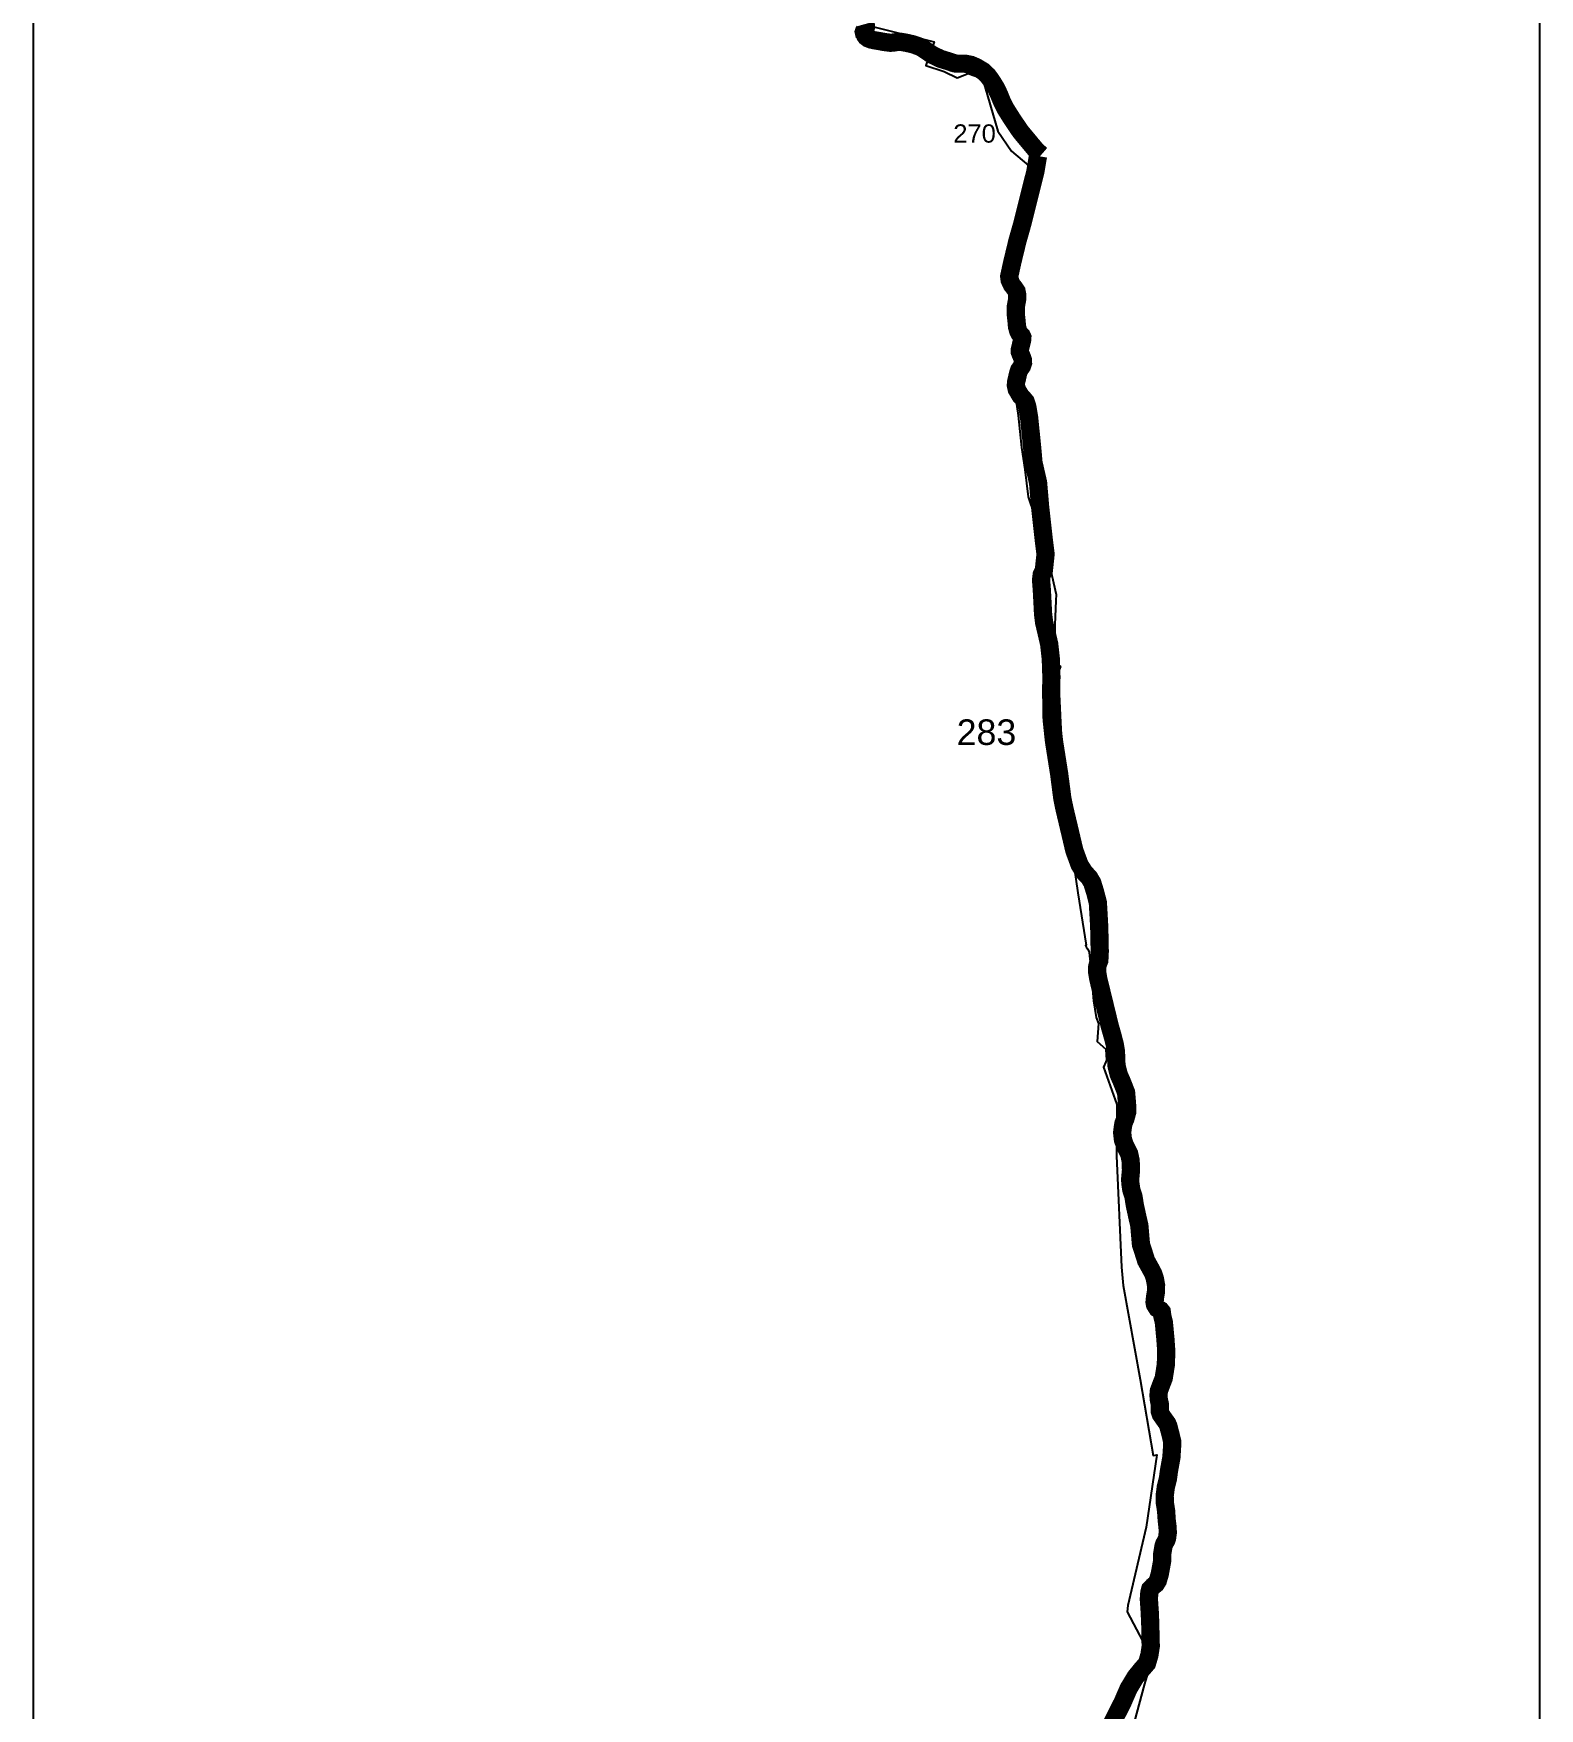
# Model space of a CAD drawing. Header units: metres. Extents: x 290946 to 378809, y 1824167 to 1998918.
# Drawn here: x 319154 to 323279, y 1841507 to 1846095 of the extents above; entities that cross this region are included whole.
import ezdxf

# ---------------------------------------------------------------- set-up
doc = ezdxf.new("R2010")
doc.units = ezdxf.units.M
for name, color, linetype in [('ARTIFICIALLY PROTECTED', 10, 'Continuous'), ('COASTLINE', 5, 'Continuous'), ('DISTRICT BOUNDRY', 86, 'Continuous'), ('NATURALLY PROTECTED', 3, 'Continuous'), ('UNPROTECTED DUE TO CREEK', 150, 'Continuous')]:
    doc.layers.add(name, color=color, linetype=linetype)
doc.styles.get("Standard").update_dxf_attribs({"font": 'arial.ttf'})
picture_1 = doc.add_image_def('image6.ecw', size_in_pixel=(101117, 256168))

msp = doc.modelspace()

# ---------------------------------------------------------------- linework, layer by layer
at = {"layer": 'ARTIFICIALLY PROTECTED', "const_width": 50, "flags": 128}
msp.add_lwpolyline([(321744.5093578774, 1845998.177808904), (321754.4499632378, 1845992.295809355), (321767.698180624, 1845979.768191381), (321773.0124535977, 1845972.711547334), (321780.4785652302, 1845961.811978192), (321790.4000784754, 1845945.53443285), (321798.4118349107, 1845928.804847919), (321806.344818681, 1845909.346544847), (321816.5823832291, 1845888.787572464), (321835.8672765672, 1845858.465604434), (321857.2252358992, 1845826.951735147), (321888.5037478338, 1845789.254105549), (321900.9805694864, 1845774.364463006), (321914.1092535906, 1845762.903869841)], dxfattribs=at)
at = {"layer": 'COASTLINE', "flags": 128}
msp.add_lwpolyline([(321430.6116940651, 1846095.426169402), (321431.5982736644, 1846093.104169172), (321431.8441980825, 1846091.037029803), (321432.3860003163, 1846088.723858471), (321434.0603997728, 1846086.460128968), (321440.2190772916, 1846081.767863864), (321447.4454790285, 1846078.928147686), (321457.0007278943, 1846076.724642499), (321470.2180137382, 1846074.567603073), (321484.2299417196, 1846071.951894829), (321501.3159249282, 1846069.835902223), (321509.9828393838, 1846070.573998114), (321517.9100593004, 1846071.903041592), (321530.6078286725, 1846072.204401318), (321545.5333274418, 1846069.675804869), (321562.6087435856, 1846065.630403707), (321581.0751697197, 1846059.308912585), (321589.7094223385, 1846054.451252787), (321604.7021660657, 1846044.223268502), (321615.9666571882, 1846036.53212097), (321639.0787492841, 1846025.569572354), (321661.5279982215, 1846018.751308559), (321671.2621862261, 1846015.239761442), (321677.8464282655, 1846013.33683958), (321685.1444275029, 1846012.544004521), (321691.4106969546, 1846012.544004521), (321705.3726715389, 1846012.702924689), (321722.4279141952, 1846009.134872623), (321736.3101554717, 1846003.029395211), (321754.4499632378, 1845992.295809355), (321767.698180624, 1845979.768191381), (321773.0124535977, 1845972.711547334), (321780.4785652302, 1845961.811978192), (321790.4000784754, 1845945.53443285), (321798.4118349107, 1845928.804847919), (321806.344818681, 1845909.346544847), (321816.5823832291, 1845888.787572464), (321835.8672765672, 1845858.465604434), (321857.2252358992, 1845826.951735147), (321888.5037478338, 1845789.254105549), (321900.9805694864, 1845774.364463006), (321903.7568256133, 1845768.576237336), (321905.2640733169, 1845759.537211344), (321898.0362009643, 1845716.62700024), (321862.4991618979, 1845574.722473606), (321849.1769750579, 1845527.956976949), (321834.8605234804, 1845468.712715554), (321826.4126354597, 1845430.065685102), (321827.7287153538, 1845419.775309935), (321833.6376258854, 1845406.943977863), (321841.3813631308, 1845396.963791321), (321846.4756490271, 1845389.223790553), (321848.3095150985, 1845379.447257263), (321847.902202781, 1845365.189763833), (321844.6417829559, 1845347.87747162), (321844.2344706384, 1845328.528058292), (321846.635115642, 1845305.867808134), (321847.8378397496, 1845292.008203716), (321851.0550306732, 1845280.182188854), (321854.5815484039, 1845273.532851312), (321860.5922870149, 1845267.604540457), (321862.4357595089, 1845263.438477686), (321862.1955989443, 1845257.189972123), (321860.3521264505, 1845249.338727237), (321855.060908891, 1845227.590796561), (321855.2213361479, 1845223.344685113), (321857.9457175929, 1845216.455201539), (321861.8795476413, 1845206.803450011), (321864.0438746495, 1845200.474307177), (321864.2840352142, 1845192.543602207), (321861.5596537692, 1845184.372162613), (321853.7794121182, 1845173.357817793), (321850.8936427738, 1845164.705497543), (321844.9616768278, 1845138.722050097), (321844.8002889284, 1845130.916126888), (321847.1240825517, 1845120.3414612), (321857.4019940746, 1845103.019162902), (321865.6087608886, 1845093.995440333), (321871.3543622363, 1845087.022376523), (321875.8684202087, 1845073.281667935), (321880.7926724255, 1845044.364671909), (321888.8169172101, 1844965.876943965), (321892.9227022228, 1844919.651187285), (321905.4389102079, 1844865.098013809), (321910.9981469574, 1844799.362157853), (321921.6747250177, 1844703.479146054), (321925.9985758229, 1844669.102359371), (321921.2789404073, 1844624.393407405), (321915.5342997019, 1844612.908776607), (321913.6879452811, 1844598.347569078), (321915.9310449545, 1844568.504127332), (321919.2145201938, 1844504.722989441), (321922.0868405466, 1844481.753139252), (321928.4635838582, 1844454.799101596), (321935.8499621832, 1844422.805528838), (321940.3745872205, 1844382.486305064), (321942.015364198, 1844333.881454611), (321941.4005531524, 1844291.838829905), (321942.6301752433, 1844217.276430108), (321948.9829024984, 1844157.497137482), (321963.3598745381, 1844066.3399406), (321971.9922058724, 1843999.526959063), (321977.9424240211, 1843970.814793475), (321986.3547682783, 1843935.540402141), (322004.8327221195, 1843857.289877262), (322019.2317889311, 1843817.974204919), (322032.9795402916, 1843796.235103141), (322045.0855540325, 1843783.72455437), (322053.9080925339, 1843768.753685964), (322061.9102425468, 1843742.912678076), (322069.3177550015, 1843713.688436391), (322073.0114244853, 1843647.856051149), (322074.4495059461, 1843580.302030755), (322073.2179625709, 1843555.897190309), (322069.1169807696, 1843545.769855464), (322067.0650489055, 1843536.131052986), (322067.4752431497, 1843523.005424306), (322070.5531409459, 1843504.957979169), (322086.1482073694, 1843440.897848095), (322102.0156276613, 1843375.718964203), (322109.9615683138, 1843348.029022146), (322115.5015922181, 1843326.085089929), (322118.7850674574, 1843306.806896381), (322120.2385191945, 1843268.54657167), (322126.1887373432, 1843244.346561663), (322135.6270475324, 1843222.402629447), (322146.5168881742, 1843194.629270036), (322149.1845917259, 1843163.456196219), (322149.5947859701, 1843140.486934623), (322144.6695731112, 1843122.387693283), (322139.5407040933, 1843110.082563544), (322137.89320262, 1843101.229533008), (322135.8412707562, 1843084.207417249), (322138.0987800634, 1843064.314143792), (322144.059565277, 1843048.025415178), (322155.1396130858, 1843026.081482962), (322159.0378993705, 1843007.623788354), (322160.0744323674, 1842981.300722623), (322157.8178837024, 1842957.920622964), (322158.2280779466, 1842946.435992166), (322160.8986634251, 1842927.925912762), (322166.8488815738, 1842909.057968684), (322170.5560000492, 1842885.402995993), (322177.9423783745, 1842851.564183509), (322182.8791189405, 1842830.365998895), (322184.9310508046, 1842805.755739418), (322187.393176913, 1842777.4538233), (322193.3501195574, 1842759.740699108), (322201.5568863714, 1842733.490030343), (322212.6369341802, 1842713.596756885), (322221.0646487134, 1842697.74535303), (322225.5787066859, 1842683.594394971), (322228.6566044818, 1842666.162029743), (322228.4548696076, 1842648.478923805), (322225.7871660559, 1842632.277306987), (322224.5565833228, 1842619.972177249), (322225.7977331208, 1842613.133312691), (322231.9535287127, 1842603.084260743), (322241.1862614587, 1842597.751606222), (322244.2641592547, 1842593.855119143), (322246.1114743177, 1842580.730079057), (322250.0097606023, 1842565.143542148), (322254.3307294808, 1842519.110255449), (322256.587278146, 1842486.501602783), (322255.5651547829, 1842449.069428724), (322249.6149366341, 1842411.5389596), (322243.0489467978, 1842394.722262873), (322236.4829569612, 1842377.084478613), (322235.4387388264, 1842365.916510964), (322236.054510514, 1842354.227049728), (322239.337025111, 1842339.050173696), (322239.1324083101, 1842320.593067682), (322241.8097182842, 1842312.326275987), (322250.6322567858, 1842299.611485371), (322259.4547952874, 1842287.306355632), (322262.5326930833, 1842279.923042352), (322268.2869402114, 1842257.498818072), (322273.2111924281, 1842237.195295144), (322272.3908039394, 1842220.378009825), (322270.7519482467, 1842194.647657461), (322264.1859584101, 1842158.757597624), (322261.1080606141, 1842135.788336028), (322255.5680367096, 1842114.459483721), (322252.2855221126, 1842089.133494895), (322252.9012938002, 1842069.445640469), (322256.1838083974, 1842048.731868071), (322258.0282415335, 1842021.358752046), (322260.0801733976, 1842004.746885758), (322260.9005618863, 1841989.160348849), (322258.8486300222, 1841973.368981502), (322256.5920813572, 1841967.216416633), (322251.0520574527, 1841957.577025562), (322248.7916662187, 1841950.123669689), (322245.097996735, 1841927.769488002), (322245.097996735, 1841909.516623833), (322238.9402798584, 1841875.384103334), (322233.6048727549, 1841857.131239165), (322228.270426294, 1841848.312935628), (322220.4738537245, 1841841.954951727), (322212.6763205127, 1841833.546309067), (322210.2141944044, 1841824.31775606), (322208.9643988262, 1841806.784152798), (322211.4265249345, 1841770.894092961), (322213.0653806275, 1841731.644343058), (322213.2699974283, 1841693.908454901), (322214.3977914398, 1841678.905213868), (322210.458197538, 1841653.310826536), (322203.8922077016, 1841630.669411361), (322187.4777134316, 1841611.637249776), (322172.376417129, 1841592.933523204), (322153.3095895836, 1841561.339016646), (322136.8950953136, 1841523.275870662), (322098.4549953422, 1841447.708742248)], dxfattribs=at)
at = {"layer": 'DISTRICT BOUNDRY'}
msp.add_polyline3d([(321455.5694200782, 1846113.558312638, 0), (321620.9456475544, 1846072.378664374, 0), (321597.7220235373, 1846007.629415674, 0), (321648.691699718, 1845991.097692622, 0), (321683.5812341211, 1845973.901988585, 0), (321714.1121026007, 1845985.670798625, 0), (321753.5462960129, 1845972.392959377, 0), (321795.2557472789, 1845827.360996322, 0), (321832.6538253561, 1845772.900406683, 0), (321896.2325057368, 1845719.229260746, 0), (321876.8530375485, 1845626.863360067, 0), (321834.2765215397, 1845423.995249171, 0), (321833.5730022193, 1845423.185433683, 0), (321842.1852551665, 1845352.635130362, 0), (321842.8438727562, 1845347.239563421, 0), (321843.7125300932, 1845313.753905725, 0), (321850.2192456017, 1845298.844599587, 0), (321842.0295512103, 1845286.528520044, 0), (321843.3673257915, 1845199.749805746, 0), (321840.9999809759, 1845116.070162667, 0), (321850.5333794627, 1845048.640738795, 0), (321860.3068810281, 1844961.59752511, 0), (321869.2067425152, 1844901.007735046, 0), (321878.0954249485, 1844826.352882968, 0), (321911.6376572431, 1844729.614842107, 0), (321930.8859437624, 1844662.307185859, 0), (321955.3463892573, 1844558.606816279, 0), (321954.5601994911, 1844542.444719339, 0), (321951.3196449408, 1844475.834147216, 0), (321950.8219009589, 1844415.408156095, 0), (321950.4718595617, 1844372.928327101, 0), (321967.2079965601, 1844361.108821078, 0), (321960.1648859683, 1844344.920294521, 0), (321966.7038495322, 1844207.685116281, 0), (321973.3847622181, 1844088.772717002, 0), (321979.9565812222, 1843993.732290731, 0), (321990.8784614352, 1843902.818392716, 0), (322014.4006863088, 1843741.18443241, 0), (322037.6193531525, 1843597.561934615, 0), (322035.7404037812, 1843597.060271516, 0), (322038.5468147356, 1843591.825611003, 0), (322040.8019386326, 1843587.619087605, 0), (322045.2493989283, 1843579.323266563, 0), (322046.4107756471, 1843567.170226474, 0), (322046.912861381, 1843561.640059239, 0), (322057.4963624799, 1843445.075763251, 0), (322064.3795078647, 1843399.581859613, 0), (322070.9342997425, 1843383.702553907, 0), (322067.4421492625, 1843334.228241508, 0), (322091.3988209984, 1843313.40361854, 0), (322092.7065798623, 1843282.754379368, 0), (322090.6922003077, 1843277.949773533, 0), (322084.3943862108, 1843263.622413436, 0), (322120.8934745865, 1843161.328313227, 0), (322120.5023250174, 1843020.610157162, 0), (322134.251582418, 1842716.101234868, 0), (322138.7467401117, 1842665.157216532, 0), (322184.763269956, 1842408.247765232, 0), (322220.4596921804, 1842199.549575604, 0), (322230.7540244189, 1842201.554855484, 0), (322201.6418264852, 1842003.921532335, 0), (322151.5659163679, 1841788.747538342, 0), (322149.5615954438, 1841771.789799097, 0), (322218.3330602091, 1841641.592986814, 0), (322199.0626627727, 1841581.035811133, 0), (322196.598611464, 1841574.378765118, 0), (322134.0513332392, 1841340.569289507, 0)], dxfattribs=at)
at = {"layer": 'NATURALLY PROTECTED', "const_width": 50, "flags": 128}
for points in [[(321432.6761142783, 1846121.446109628), (321433.9624142625, 1846116.801520574), (321434.0114070176, 1846112.273472976), (321432.6328853769, 1846107.056771317), (321429.5780429949, 1846102.217946502), (321428.59338468, 1846101.085493158), (321428.0515824463, 1846099.51100631), (321428.59338468, 1846097.148393147), (321430.6116940651, 1846095.426169402), (321431.5982736644, 1846093.104169172), (321431.8441980825, 1846091.037029803), (321432.3860003163, 1846088.723858471), (321434.0603997728, 1846086.460128968), (321440.2190772916, 1846081.767863864), (321447.4454790285, 1846078.928147686), (321457.0007278943, 1846076.724642499), (321470.2180137382, 1846074.567603073), (321484.2299417196, 1846071.951894829), (321501.3159249282, 1846069.835902223), (321509.9828393838, 1846070.573998114), (321517.9100593004, 1846071.903041592), (321530.6078286725, 1846072.204401318), (321545.5333274418, 1846069.675804869), (321562.6087435856, 1846065.630403707), (321581.0751697197, 1846059.308912585), (321589.7094223385, 1846054.451252787), (321604.7021660657, 1846044.223268502), (321615.9666571882, 1846036.53212097), (321639.0787492841, 1846025.569572354), (321661.5279982215, 1846018.751308559), (321671.2621862261, 1846015.239761442), (321677.8464282655, 1846013.33683958), (321685.1444275029, 1846012.544004521), (321691.4106969546, 1846012.544004521), (321705.3726715389, 1846012.702924689), (321722.4279141952, 1846009.134872623), (321736.3101554717, 1846003.029395211), (321744.5093578775, 1845998.177808904)], [(322098.4549953422, 1841447.708742248), (322136.8950953136, 1841523.275870662), (322153.3095895836, 1841561.339016646), (322172.376417129, 1841592.933523204), (322187.4777134316, 1841611.637249776), (322203.8922077016, 1841630.669411361), (322210.458197538, 1841653.310826536), (322214.3977914398, 1841678.905213868), (322213.2699974283, 1841693.908454901), (322213.0653806275, 1841731.644343058), (322211.4265249345, 1841770.894092961), (322208.9643988262, 1841806.784152798), (322210.2141944044, 1841824.31775606), (322212.6763205127, 1841833.546309067), (322220.4738537245, 1841841.954951727), (322228.270426294, 1841848.312935628), (322233.6048727549, 1841857.131239165), (322238.9402798584, 1841875.384103334), (322245.097996735, 1841909.516623833), (322245.097996735, 1841927.769488002), (322248.7916662187, 1841950.123669689), (322251.0520574527, 1841957.577025562), (322256.5920813572, 1841967.216416633), (322258.8486300222, 1841973.368981502), (322260.9005618863, 1841989.160348849), (322260.0801733976, 1842004.746885758), (322258.0282415335, 1842021.358752046), (322256.1838083974, 1842048.731868071), (322252.9012938002, 1842069.445640469), (322252.2855221126, 1842089.133494895), (322255.5680367096, 1842114.459483721), (322261.1080606141, 1842135.788336028), (322264.1859584101, 1842158.757597624), (322270.7519482467, 1842194.647657461), (322272.3908039394, 1842220.378009825), (322273.2111924281, 1842237.195295144), (322268.2869402114, 1842257.498818072), (322262.5326930833, 1842279.923042352), (322259.4547952874, 1842287.306355632), (322250.6322567858, 1842299.611485371), (322241.8097182842, 1842312.326275987), (322239.1324083101, 1842320.593067682), (322239.337025111, 1842339.050173696), (322236.054510514, 1842354.227049728), (322235.4387388264, 1842365.916510964), (322236.4829569612, 1842377.084478613), (322243.0489467978, 1842394.722262873), (322249.6149366341, 1842411.5389596), (322255.5651547829, 1842449.069428724), (322256.587278146, 1842486.501602783), (322254.3307294808, 1842519.110255449), (322250.0097606023, 1842565.143542148), (322246.1114743177, 1842580.730079057), (322244.2641592547, 1842593.855119143), (322241.1862614587, 1842597.751606222), (322231.9535287127, 1842603.084260743), (322225.7977331208, 1842613.133312691), (322224.5565833228, 1842619.972177249), (322225.7871660559, 1842632.277306987), (322228.4548696076, 1842648.478923805), (322228.6566044818, 1842666.162029743), (322225.5787066859, 1842683.594394971), (322221.0646487134, 1842697.74535303), (322212.6369341802, 1842713.596756885), (322201.5568863714, 1842733.490030343), (322193.3501195574, 1842759.740699108), (322187.393176913, 1842777.4538233), (322184.9310508046, 1842805.755739418), (322182.8791189405, 1842830.365998895), (322177.9423783745, 1842851.564183509), (322170.5560000492, 1842885.402995993), (322166.8488815738, 1842909.057968684), (322160.8986634251, 1842927.925912762), (322158.2280779466, 1842946.435992166), (322157.8178837024, 1842957.920622964), (322160.0744323674, 1842981.300722623), (322159.0378993705, 1843007.623788354), (322155.1396130858, 1843026.081482962), (322144.059565277, 1843048.025415178), (322138.0987800634, 1843064.314143792), (322135.8412707562, 1843084.207417249), (322137.89320262, 1843101.229533008), (322139.5407040933, 1843110.082563544), (322144.6695731112, 1843122.387693283), (322149.5947859701, 1843140.486934623), (322149.1845917259, 1843163.456196219), (322146.5168881742, 1843194.629270036), (322135.6270475324, 1843222.402629447), (322126.1887373432, 1843244.346561663), (322120.2385191945, 1843268.54657167), (322118.7850674574, 1843306.806896381), (322115.5015922181, 1843326.085089929), (322109.9615683138, 1843348.029022146), (322102.0156276613, 1843375.718964203), (322086.1482073694, 1843440.897848095), (322070.5531409459, 1843504.957979169), (322067.4752431497, 1843523.005424306), (322067.0650489055, 1843536.131052986), (322069.1169807696, 1843545.769855464), (322073.2179625709, 1843555.897190309), (322074.4495059461, 1843580.302030755), (322073.0114244853, 1843647.856051149), (322069.3177550015, 1843713.688436391), (322061.9102425468, 1843742.912678076), (322053.9080925339, 1843768.753685964), (322045.0855540325, 1843783.72455437), (322032.9795402916, 1843796.235103141), (322019.2317889311, 1843817.974204919), (322004.8327221195, 1843857.289877262), (321986.3547682783, 1843935.540402141), (321977.9424240211, 1843970.814793475), (321971.9922058724, 1843999.526959063), (321963.3598745381, 1844066.3399406), (321948.9829024984, 1844157.497137482), (321942.6301752433, 1844217.276430108), (321941.4005531524, 1844291.838829905), (321942.015364198, 1844333.881454611), (321940.3745872205, 1844382.486305064), (321935.8499621832, 1844422.805528838), (321928.4635838582, 1844454.799101596), (321922.0868405466, 1844481.753139252), (321919.2145201938, 1844504.722989441), (321915.9310449545, 1844568.504127332), (321913.6879452811, 1844598.347569078), (321915.5342997019, 1844612.908776607), (321921.2789404073, 1844624.393407405), (321925.9985758229, 1844669.102359371), (321921.6747250177, 1844703.479146054), (321910.9981469574, 1844799.362157853), (321905.4389102079, 1844865.098013809), (321892.9227022228, 1844919.651187285), (321888.8169172101, 1844965.876943965), (321880.7926724255, 1845044.364671909), (321875.8684202087, 1845073.281667935), (321871.3543622363, 1845087.022376523), (321865.6087608886, 1845093.995440333), (321857.4019940746, 1845103.019162902), (321847.1240825517, 1845120.3414612), (321844.8002889284, 1845130.916126888), (321844.9616768278, 1845138.722050097), (321850.8936427738, 1845164.705497543), (321853.7794121182, 1845173.357817793), (321861.5596537692, 1845184.372162613), (321864.2840352142, 1845192.543602207), (321864.0438746495, 1845200.474307177), (321861.8795476413, 1845206.803450011), (321857.9457175929, 1845216.455201539), (321855.2213361479, 1845223.344685113), (321855.060908891, 1845227.590796561), (321860.3521264505, 1845249.338727237), (321862.1955989443, 1845257.189972123), (321862.4357595089, 1845263.438477686), (321860.5922870149, 1845267.604540457), (321854.5815484039, 1845273.532851312), (321851.0550306732, 1845280.182188854), (321847.8378397496, 1845292.008203716), (321846.635115642, 1845305.867808134), (321844.2344706384, 1845328.528058292), (321844.6417829559, 1845347.87747162), (321847.902202781, 1845365.189763833), (321848.3095150985, 1845379.447257263), (321846.4756490271, 1845389.223790553), (321841.3813631308, 1845396.963791321), (321833.6376258854, 1845406.943977863), (321827.7287153538, 1845419.775309935), (321826.4126354597, 1845430.065685102), (321834.8605234804, 1845468.712715554), (321849.1769750579, 1845527.956976949), (321862.4991618979, 1845574.722473606), (321865.3957071313, 1845586.288796829)]]:
    msp.add_lwpolyline(points, dxfattribs=at)
at = {"layer": 'UNPROTECTED DUE TO CREEK', "const_width": 50, "flags": 128}
msp.add_lwpolyline([(321865.3957071313, 1845586.288796829), (321898.0362009643, 1845716.62700024), (321905.2640733169, 1845759.537211344)], dxfattribs=at)

# ---------------------------------------------------------------- texts
at = {"layer": 'ARTIFICIALLY PROTECTED', "insert": (321673.2436408677, 1845846.311194852), "char_height": 50, "attachment_point": 1}
msp.add_mtext_dynamic_manual_height_columns('270', width=125.7973952381872, gutter_width=1, heights=[74.18822369209585], dxfattribs=at)
at = {"layer": 'NATURALLY PROTECTED', "insert": (321682.5243802015, 1844216.378630853), "char_height": 70, "attachment_point": 1}
msp.add_mtext_dynamic_manual_height_columns('283', width=95.17246124148369, gutter_width=1, heights=[0], dxfattribs=at)

# ---------------------------------------------------------------- pictures from other files: only their frames are drawn
image = msp.add_image(picture_1, insert=(319153.5345, 1840618.21776), size_in_units=(4125.573600000003, 10451.654400000114))
image.dxf.flags = 7

doc.saveas('drawing.dxf')
